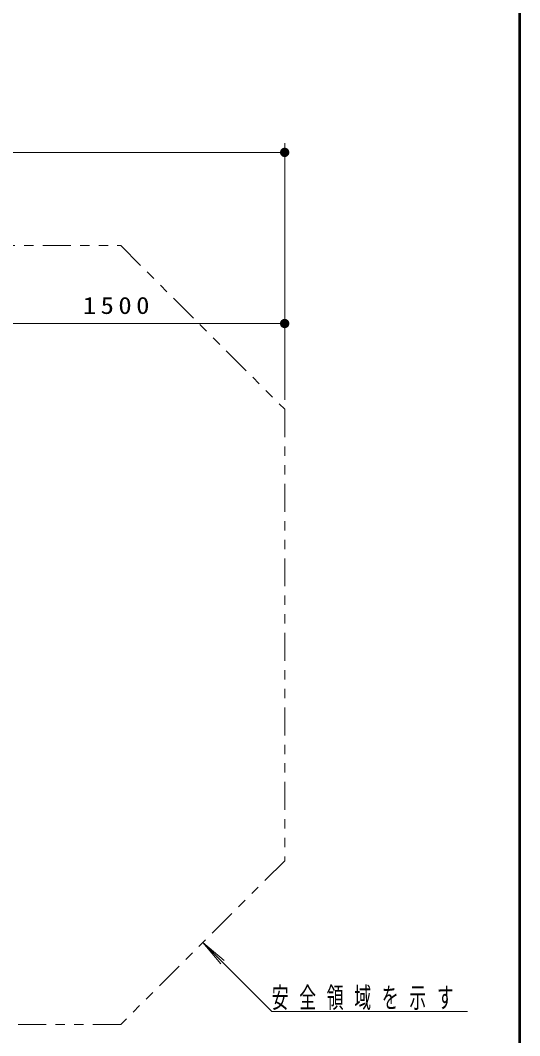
# Model space of a CAD drawing. Units: millimetres on the paper, with parts at other scales. Extents: x -805 to -420, y 0 to 267.
# Drawn here: x -473.5 to -420, y 55.6 to 164.6 of the extents above; entities that cross this region are included whole.
import ezdxf

# ---------------------------------------------------------------- set-up
doc = ezdxf.new("R2010")
doc.units = ezdxf.units.MM
doc.linetypes.add('USER3', pattern=[8, 3, -1, 1, -1, 1, -1])
doc.layers.add('LY_1', color=7, linetype='Continuous', lineweight=25)
doc.styles.add('ＭＳ ゴシック', font='')
doc.styles.get('ＭＳ ゴシック').set_extended_font_data('MS Gothic')

# ---------------------------------------------------------------- blocks, each defined once
blk = doc.blocks.new('filled_dot')
at = {"color": 0, "linetype": 'Continuous', "lineweight": -2, "const_width": 1.25}
blk.add_lwpolyline([(-0.625, 0, 1), (0.625, 0, 1)], format="xyb", close=True, dxfattribs=at)

msp = doc.modelspace()

# ---------------------------------------------------------------- linework, layer by layer
at = {"layer": 'LY_1', "lineweight": 50}
msp.add_line((-420, 0), (-420, 267), dxfattribs=at)
at = {"layer": 'LY_1', "lineweight": 13}
for p, q in [((-445.201, 123.797), (-445.201, 151.371)), ((-528.721, 150.371), (-445.201, 150.371)), ((-445.201, 123.797), (-445.201, 133.002)), ((-475.201, 132.002), (-445.201, 132.002)), ((-453.987, 65.557), (-452.059, 63.259)), ((-453.987, 65.557), (-451.689, 63.629)), ((-446.587, 58.157), (-453.987, 65.557)), ((-446.587, 58.157), (-425.587, 58.157))]:
    msp.add_line(p, q, dxfattribs=at)
at = {"layer": 'LY_1', "linetype": 'USER3', "lineweight": 13}
msp.add_lwpolyline([(-462.774, 140.371), (-445.201, 122.797), (-445.201, 74.344), (-462.774, 56.771), (-511.147, 56.771), (-528.721, 74.344), (-528.721, 122.797), (-511.147, 140.371)], close=True, dxfattribs=at)

# ---------------------------------------------------------------- block references
at = {"layer": 'LY_1', "lineweight": 13, "xscale": 0.4, "yscale": 0.4, "rotation": 180}
for p in [(-445.201, 150.371), (-445.201, 132.002)]:
    msp.add_blockref('filled_dot', p, dxfattribs=at)

# ---------------------------------------------------------------- texts
at = {"layer": 'LY_1', "style": 'ＭＳ ゴシック'}
for s, insert, char_height, attachment_point in [('\\T1.33;\\W1.15;1500', (-463.039, 133.002), 1.833, 8), ('\\T1.64;\\W0.6;安全領域を示す', (-446.587, 58.307), 2.199, 7)]:
    msp.add_mtext(s, dxfattribs=dict(at, insert=insert, char_height=char_height, attachment_point=attachment_point))

doc.saveas('drawing.dxf')
